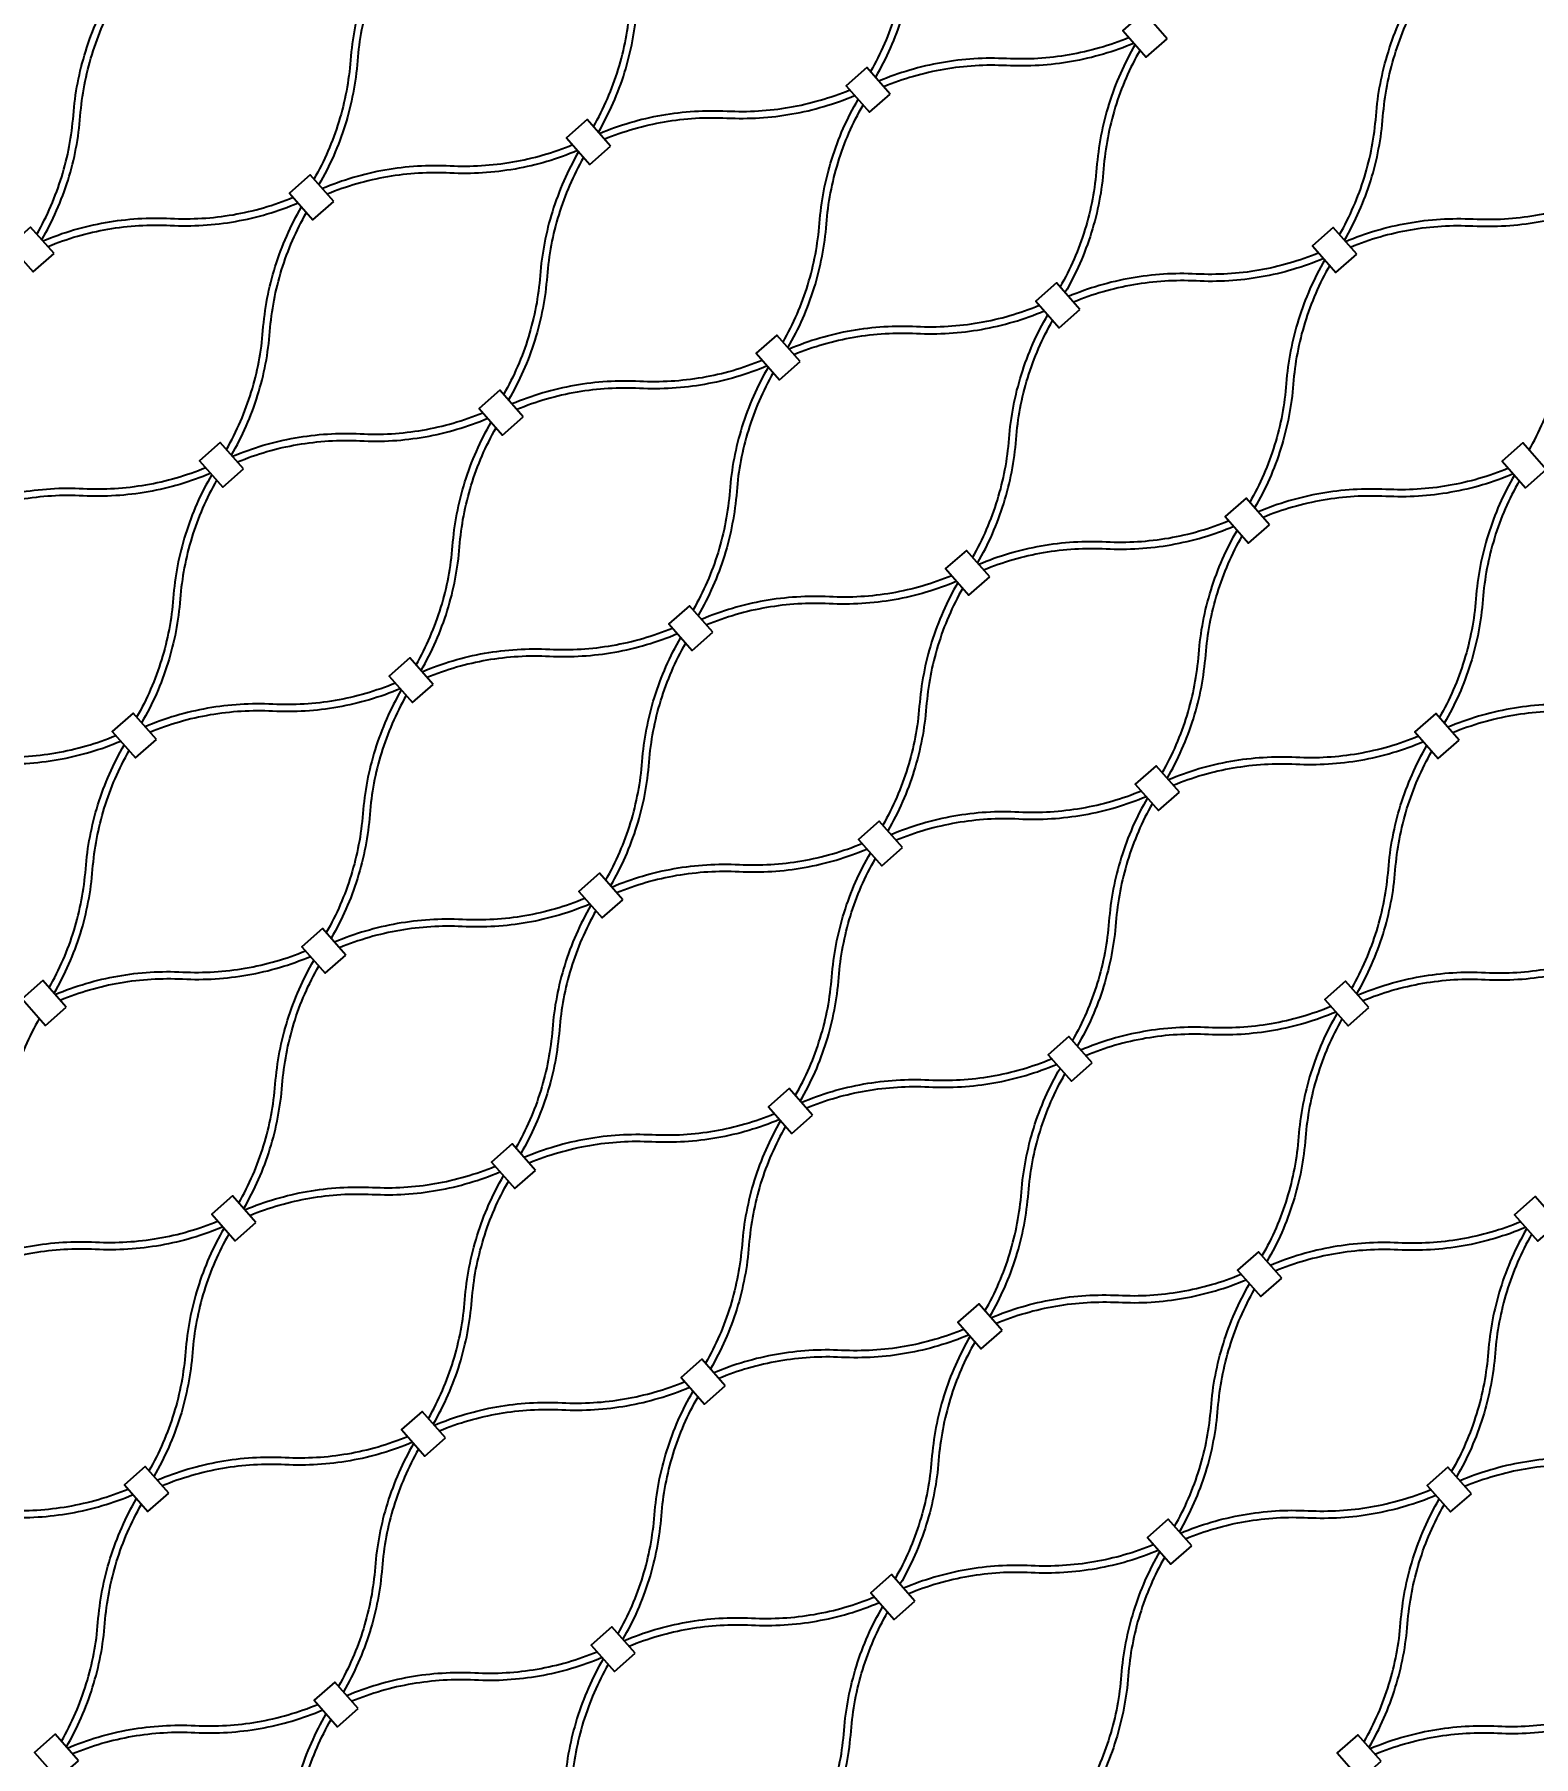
# Model space of a CAD drawing. Header units: millimetres. Extents: x 832728086 to 834530684, y 817551485 to 818349469.
# Drawn here: x 834421881.1 to 834422206.2, y 817820234.3 to 817820607.9 of the extents above; entities that cross this region are included whole.
import ezdxf

# ---------------------------------------------------------------- set-up
doc = ezdxf.new("R2010")
doc.units = ezdxf.units.MM
doc.header["$LTSCALE"] = 100
doc.layers.add('DLN0401_', color=7, linetype='Continuous')
doc.layers.add('mesh- l', color=8, linetype='Continuous')
doc.styles.get("Standard").update_dxf_attribs({"font": 'swiss.ttf'})

msp = doc.modelspace()

# ---------------------------------------------------------------- linework, layer by layer
at = {"layer": 'mesh- l'}
for points in [[(834422078.6922, 817820652.4665, 0.05643381), (834422073.0006, 817820639.5204, 0.05608633), (834422070.3379, 817820625.6303, -0.05520174), (834422067.8048, 817820612.2892, -0.05548959), (834422062.4072, 817820599.8295)], [(834422079.759, 817820651.2542, 0.05541212), (834422074.3751, 817820638.8061, 0.05509445), (834422071.8478, 817820625.4801, -0.0561917), (834422069.1792, 817820611.575, -0.05650781), (834422063.4738, 817820598.6176)], [(834422002.326, 817820587.8749, 0.05541212), (834422007.7099, 817820600.3231, 0.05509445), (834422010.2372, 817820613.649, -0.0561917), (834422012.9059, 817820627.5542, -0.05650781), (834422018.6112, 817820640.5116)], [(834422003.3929, 817820586.6627, 0.05643381), (834422009.0845, 817820599.6088, 0.05608633), (834422011.7472, 817820613.4989, -0.05520174), (834422014.2803, 817820626.84, -0.05548959), (834422019.6778, 817820639.2997)], [(834421957.999, 817820629.1604, 0.05643381), (834421952.3074, 817820616.2144, 0.05608633), (834421949.6447, 817820602.3243, -0.05520174), (834421947.1116, 817820588.9832, -0.05548959), (834421941.714, 817820576.5235)], [(834421959.0659, 817820627.9482, 0.05541212), (834421953.6819, 817820615.5001, 0.05509445), (834421951.1546, 817820602.1741, -0.0561917), (834421948.486, 817820588.269, -0.05650781), (834421942.7806, 817820575.3115)], [(834421881.6328, 817820564.5689, 0.05541212), (834421887.0167, 817820577.017, 0.05509445), (834421889.544, 817820590.343, -0.0561917), (834421892.2127, 817820604.2482, -0.05650781), (834421897.918, 817820617.2056)], [(834422164.1397, 817820564.4571, 0.05541212), (834422169.5237, 817820576.9052, 0.05509445), (834422172.0509, 817820590.2312, -0.0561917), (834422174.7196, 817820604.1363, -0.05650781), (834422180.425, 817820617.0937)], [(834421882.6997, 817820563.3567, 0.05643381), (834421888.3913, 817820576.3027, 0.05608633), (834421891.054, 817820590.1929, -0.05520174), (834421893.5871, 817820603.5339, -0.05548959), (834421898.9846, 817820615.9936)], [(834422165.2066, 817820563.2449, 0.05643381), (834422170.8982, 817820576.1909, 0.05608633), (834422173.5609, 817820590.081, -0.05520174), (834422176.094, 817820603.4221, -0.05548959), (834422181.4916, 817820615.8818)], [(834422118.5151, 817820607.217, -0.05541212), (834422105.4838, 817820603.4584, -0.05509445), (834422091.9447, 817820602.6447, 0.0561917), (834422077.8132, 817820601.7645, 0.05650781), (834422064.2359, 817820597.7517)], [(834422119.5819, 817820606.0048, -0.05643381), (834422106.0177, 817820602.0042, -0.05608633), (834422091.9018, 817820601.1279, 0.05520174), (834422078.347, 817820600.3104, 0.05548959), (834422065.3025, 817820596.5397)], [(834422119.8127, 817820605.7426, 0.05643381), (834422114.1211, 817820592.7965, 0.05608633), (834422111.4584, 817820578.9064, -0.05520174), (834422108.9253, 817820565.5653, -0.05548959), (834422103.5277, 817820553.1056)], [(834422120.8796, 817820604.5303, 0.05541212), (834422115.4956, 817820592.0822, 0.05509445), (834422112.9684, 817820578.7562, -0.0561917), (834422110.2997, 817820564.8511, -0.05650781), (834422104.5943, 817820551.8937)], [(834422003.6236, 817820586.4005, -0.05643381), (834422017.1879, 817820590.4011, -0.05608633), (834422031.3038, 817820591.2774, 0.05520174), (834422044.8586, 817820592.0949, 0.05548959), (834422057.9031, 817820595.8655)], [(834422004.6905, 817820585.1883, -0.05541212), (834422017.7218, 817820588.9469, -0.05509445), (834422031.2609, 817820589.7606, 0.0561917), (834422045.3924, 817820590.6408, 0.05650781), (834422058.9697, 817820594.6536)], [(834422043.4465, 817820541.1511, 0.05541212), (834422048.8305, 817820553.5992, 0.05509445), (834422051.3577, 817820566.9252, -0.0561917), (834422054.0264, 817820580.8303, -0.05650781), (834422059.7318, 817820593.7877)], [(834422044.5134, 817820539.9388, 0.05643381), (834422050.205, 817820552.8849, 0.05608633), (834422052.8677, 817820566.775, -0.05520174), (834422055.4008, 817820580.1161, -0.05548959), (834422060.7984, 817820592.5758)], [(834421997.8219, 817820583.911, -0.05541212), (834421984.7906, 817820580.1523, -0.05509445), (834421971.2515, 817820579.3387, 0.0561917), (834421957.12, 817820578.4584, 0.05650781), (834421943.5427, 817820574.4456)], [(834421998.8888, 817820582.6988, -0.05643381), (834421985.3245, 817820578.6982, -0.05608633), (834421971.2086, 817820577.8219, 0.05520174), (834421957.6538, 817820577.0044, 0.05548959), (834421944.6093, 817820573.2337)], [(834421999.1195, 817820582.4365, 0.05643381), (834421993.4279, 817820569.4905, 0.05608633), (834421990.7652, 817820555.6004, -0.05520174), (834421988.2321, 817820542.2593, -0.05548959), (834421982.8345, 817820529.7996)], [(834422000.1864, 817820581.2243, 0.05541212), (834421994.8024, 817820568.7762, 0.05509445), (834421992.2752, 817820555.4502, -0.0561917), (834421989.6065, 817820541.5451, -0.05650781), (834421983.9011, 817820528.5877)], [(834421882.9304, 817820563.0945, -0.05643381), (834421896.4947, 817820567.095, -0.05608633), (834421910.6106, 817820567.9713, 0.05520174), (834421924.1654, 817820568.7888, 0.05548959), (834421937.2099, 817820572.5595)], [(834422165.4374, 817820562.9826, -0.05643381), (834422179.0016, 817820566.9832, -0.05608633), (834422193.1175, 817820567.8595, 0.05520174), (834422206.6723, 817820568.677, 0.05548959), (834422219.7168, 817820572.4477)], [(834421883.9973, 817820561.8822, -0.05541212), (834421897.0286, 817820565.6409, -0.05509445), (834421910.5677, 817820566.4545, 0.0561917), (834421924.6992, 817820567.3348, 0.05650781), (834421938.2765, 817820571.3476)], [(834421922.7533, 817820517.845, 0.05541212), (834421928.1373, 817820530.2932, 0.05509445), (834421930.6645, 817820543.6191, -0.0561917), (834421933.3332, 817820557.5243, -0.05650781), (834421939.0386, 817820570.4817)], [(834421923.8202, 817820516.6328, 0.05643381), (834421929.5118, 817820529.5788, 0.05608633), (834421932.1745, 817820543.469, -0.05520174), (834421934.7076, 817820556.81, -0.05548959), (834421940.1052, 817820569.2697)], [(834422166.5042, 817820561.7704, -0.05541212), (834422179.5355, 817820565.5291, -0.05509445), (834422193.0746, 817820566.3427, 0.0561917), (834422207.2061, 817820567.223, 0.05650781), (834422220.7834, 817820571.2358)], [(834422205.2603, 817820517.7332, 0.05541212), (834422210.6442, 817820530.1813, 0.05509445), (834422213.1715, 817820543.5073, -0.0561917), (834422215.8401, 817820557.4124, -0.05650781), (834422221.5455, 817820570.3699)], [(834422159.6356, 817820560.4931, -0.05541212), (834422146.6043, 817820556.7345, -0.05509445), (834422133.0652, 817820555.9208, 0.0561917), (834422118.9337, 817820555.0406, 0.05650781), (834422105.3564, 817820551.0278)], [(834422160.7025, 817820559.2809, -0.05643381), (834422147.1382, 817820555.2803, -0.05608633), (834422133.0223, 817820554.404, 0.05520174), (834422119.4675, 817820553.5865, 0.05548959), (834422106.423, 817820549.8158)], [(834422160.9332, 817820559.0187, 0.05643381), (834422155.2416, 817820546.0726, 0.05608633), (834422152.5789, 817820532.1825, -0.05520174), (834422150.0458, 817820518.8414, -0.05548959), (834422144.6483, 817820506.3817)], [(834422162.0001, 817820557.8065, 0.05541212), (834422156.6162, 817820545.3583, 0.05509445), (834422154.0889, 817820532.0323, -0.0561917), (834422151.4202, 817820518.1272, -0.05650781), (834422145.7149, 817820505.1698)], [(834422044.7442, 817820539.6766, -0.05643381), (834422058.3084, 817820543.6772, -0.05608633), (834422072.4243, 817820544.5535, 0.05520174), (834422085.9791, 817820545.371, 0.05548959), (834422099.0236, 817820549.1417)], [(834422045.811, 817820538.4644, -0.05541212), (834422058.8423, 817820542.223, -0.05509445), (834422072.3814, 817820543.0367, 0.0561917), (834422086.5129, 817820543.9169, 0.05650781), (834422100.0902, 817820547.9297)], [(834422084.5671, 817820494.4272, 0.05541212), (834422089.951, 817820506.8753, 0.05509445), (834422092.4783, 817820520.2013, -0.0561917), (834422095.1469, 817820534.1064, -0.05650781), (834422100.8523, 817820547.0638)], [(834422085.6339, 817820493.2149, 0.05643381), (834422091.3255, 817820506.161, 0.05608633), (834422093.9882, 817820520.0511, -0.05520174), (834422096.5213, 817820533.3922, -0.05548959), (834422101.9189, 817820545.8519)], [(834422038.9424, 817820537.1871, -0.05541212), (834422025.9111, 817820533.4284, -0.05509445), (834422012.372, 817820532.6148, 0.0561917), (834421998.2405, 817820531.7346, 0.05650781), (834421984.6632, 817820527.7218)], [(834422040.0093, 817820535.9749, -0.05643381), (834422026.445, 817820531.9743, -0.05608633), (834422012.3291, 817820531.098, 0.05520174), (834421998.7743, 817820530.2805, 0.05548959), (834421985.7298, 817820526.5098)], [(834422040.24, 817820535.7127, 0.05643381), (834422034.5484, 817820522.7666, 0.05608633), (834422031.8857, 817820508.8765, -0.05520174), (834422029.3526, 817820495.5354, -0.05548959), (834422023.9551, 817820483.0757)], [(834422041.3069, 817820534.5004, 0.05541212), (834422035.923, 817820522.0523, 0.05509445), (834422033.3957, 817820508.7263, -0.0561917), (834422030.727, 817820494.8212, -0.05650781), (834422025.0217, 817820481.8638)], [(834421924.051, 817820516.3706, -0.05643381), (834421937.6152, 817820520.3712, -0.05608633), (834421951.7311, 817820521.2475, 0.05520174), (834421965.2859, 817820522.0649, 0.05548959), (834421978.3304, 817820525.8356)], [(834421925.1178, 817820515.1584, -0.05541212), (834421938.1491, 817820518.917, -0.05509445), (834421951.6882, 817820519.7306, 0.0561917), (834421965.8197, 817820520.6109, 0.05650781), (834421979.397, 817820524.6237)], [(834421963.8739, 817820471.1211, 0.05541212), (834421969.2578, 817820483.5693, 0.05509445), (834421971.7851, 817820496.8952, -0.0561917), (834421974.4537, 817820510.8004, -0.05650781), (834421980.1591, 817820523.7578)], [(834421964.9407, 817820469.9089, 0.05643381), (834421970.6323, 817820482.855, 0.05608633), (834421973.295, 817820496.7451, -0.05520174), (834421975.8281, 817820510.0862, -0.05548959), (834421981.2257, 817820522.5459)], [(834421918.2492, 817820513.8811, -0.05541212), (834421905.2179, 817820510.1224, -0.05509445), (834421891.6788, 817820509.3088, 0.0561917), (834421877.5473, 817820508.4285, 0.05650781), (834421863.97, 817820504.4157)], [(834421919.3161, 817820512.6688, -0.05643381), (834421905.7518, 817820508.6683, -0.05608633), (834421891.6359, 817820507.792, 0.05520174), (834421878.0811, 817820506.9745, 0.05548959), (834421865.0366, 817820503.2038)], [(834421919.5468, 817820512.4066, 0.05643381), (834421913.8552, 817820499.4606, 0.05608633), (834421911.1925, 817820485.5705, -0.05520174), (834421908.6594, 817820472.2294, -0.05548959), (834421903.2619, 817820459.7697)], [(834422200.7561, 817820513.7692, -0.05541212), (834422187.7248, 817820510.0106, -0.05509445), (834422174.1857, 817820509.197, 0.0561917), (834422160.0542, 817820508.3167, 0.05650781), (834422146.4769, 817820504.3039)], [(834422201.823, 817820512.557, -0.05643381), (834422188.2587, 817820508.5564, -0.05608633), (834422174.1428, 817820507.6801, 0.05520174), (834422160.588, 817820506.8626, 0.05548959), (834422147.5435, 817820503.092)], [(834422202.0538, 817820512.2948, 0.05643381), (834422196.3622, 817820499.3487, 0.05608633), (834422193.6994, 817820485.4586, -0.05520174), (834422191.1663, 817820472.1175, -0.05548959), (834422185.7688, 817820459.6578)], [(834421920.6137, 817820511.1944, 0.05541212), (834421915.2298, 817820498.7463, 0.05509445), (834421912.7025, 817820485.4203, -0.0561917), (834421910.0338, 817820471.5152, -0.05650781), (834421904.3285, 817820458.5577)], [(834422203.1206, 817820511.0826, 0.05541212), (834422197.7367, 817820498.6344, 0.05509445), (834422195.2094, 817820485.3085, -0.0561917), (834422192.5408, 817820471.4033, -0.05650781), (834422186.8354, 817820458.4459)], [(834422085.8647, 817820492.9527, -0.05643381), (834422099.429, 817820496.9533, -0.05608633), (834422113.5448, 817820497.8296, 0.05520174), (834422127.0996, 817820498.6471, 0.05548959), (834422140.1442, 817820502.4178)], [(834422086.9315, 817820491.7405, -0.05541212), (834422099.9628, 817820495.4992, -0.05509445), (834422113.5019, 817820496.3128, 0.0561917), (834422127.6334, 817820497.193, 0.05650781), (834422141.2108, 817820501.2058)], [(834422125.6876, 817820447.7033, 0.05541212), (834422131.0715, 817820460.1514, 0.05509445), (834422133.5988, 817820473.4774, -0.0561917), (834422136.2674, 817820487.3825, -0.05650781), (834422141.9728, 817820500.3399)], [(834422126.7544, 817820446.4911, 0.05643381), (834422132.446, 817820459.4371, 0.05608633), (834422135.1088, 817820473.3272, -0.05520174), (834422137.6419, 817820486.6683, -0.05548959), (834422143.0394, 817820499.128)], [(834422080.0629, 817820490.4632, -0.05541212), (834422067.0316, 817820486.7045, -0.05509445), (834422053.4925, 817820485.8909, 0.0561917), (834422039.361, 817820485.0107, 0.05650781), (834422025.7837, 817820480.9979)], [(834422081.1298, 817820489.251, -0.05643381), (834422067.5655, 817820485.2504, -0.05608633), (834422053.4496, 817820484.3741, 0.05520174), (834422039.8948, 817820483.5566, 0.05548959), (834422026.8503, 817820479.7859)], [(834422081.3606, 817820488.9888, 0.05643381), (834422075.669, 817820476.0427, 0.05608633), (834422073.0062, 817820462.1526, -0.05520174), (834422070.4731, 817820448.8115, -0.05548959), (834422065.0756, 817820436.3518)], [(834422082.4274, 817820487.7765, 0.05541212), (834422077.0435, 817820475.3284, 0.05509445), (834422074.5162, 817820462.0024, -0.0561917), (834422071.8476, 817820448.0973, -0.05650781), (834422066.1422, 817820435.1399)], [(834421965.1715, 817820469.6467, -0.05643381), (834421978.7358, 817820473.6473, -0.05608633), (834421992.8516, 817820474.5236, 0.05520174), (834422006.4064, 817820475.3411, 0.05548959), (834422019.451, 817820479.1117)], [(834421966.2383, 817820468.4345, -0.05541212), (834421979.2696, 817820472.1931, -0.05509445), (834421992.8087, 817820473.0068, 0.0561917), (834422006.9402, 817820473.887, 0.05650781), (834422020.5176, 817820477.8998)], [(834422004.9944, 817820424.3972, 0.05541212), (834422010.3783, 817820436.8454, 0.05509445), (834422012.9056, 817820450.1714, -0.0561917), (834422015.5742, 817820464.0765, -0.05650781), (834422021.2796, 817820477.0339)], [(834422006.0612, 817820423.185, 0.05643381), (834422011.7528, 817820436.1311, 0.05608633), (834422014.4156, 817820450.0212, -0.05520174), (834422016.9487, 817820463.3623, -0.05548959), (834422022.3462, 817820475.822)], [(834421959.3697, 817820467.1572, -0.05541212), (834421946.3384, 817820463.3985, -0.05509445), (834421932.7994, 817820462.5849, 0.0561917), (834421918.6678, 817820461.7046, 0.05650781), (834421905.0905, 817820457.6918)], [(834421960.4366, 817820465.945, -0.05643381), (834421946.8723, 817820461.9444, -0.05608633), (834421932.7564, 817820461.0681, 0.05520174), (834421919.2016, 817820460.2506, 0.05548959), (834421906.1571, 817820456.4799)], [(834421960.6674, 817820465.6827, 0.05643381), (834421954.9758, 817820452.7367, 0.05608633), (834421952.313, 817820438.8466, -0.05520174), (834421949.7799, 817820425.5055, -0.05548959), (834421944.3824, 817820413.0458)], [(834421961.7342, 817820464.4705, 0.05541212), (834421956.3503, 817820452.0224, 0.05509445), (834421953.823, 817820438.6964, -0.0561917), (834421951.1544, 817820424.7913, -0.05650781), (834421945.449, 817820411.8338)], [(834422241.8767, 817820467.0453, -0.05541212), (834422228.8453, 817820463.2867, -0.05509445), (834422215.3063, 817820462.4731, 0.0561917), (834422201.1748, 817820461.5928, 0.05650781), (834422187.5974, 817820457.58)], [(834422242.9435, 817820465.8331, -0.05643381), (834422229.3792, 817820461.8325, -0.05608633), (834422215.2634, 817820460.9562, 0.05520174), (834422201.7086, 817820460.1388, 0.05548959), (834422188.664, 817820456.3681)], [(834421844.4783, 817820446.3407, -0.05643381), (834421858.0426, 817820450.3412, -0.05608633), (834421872.1584, 817820451.2175, 0.05520174), (834421885.7132, 817820452.035, 0.05548959), (834421898.7578, 817820455.8057)], [(834421845.5451, 817820445.1284, -0.05541212), (834421858.5765, 817820448.8871, -0.05509445), (834421872.1155, 817820449.7007, 0.0561917), (834421886.247, 817820450.581, 0.05650781), (834421899.8244, 817820454.5938)], [(834421884.3012, 817820401.0912, 0.05541212), (834421889.6851, 817820413.5394, 0.05509445), (834421892.2124, 817820426.8653, -0.0561917), (834421894.881, 817820440.7705, -0.05650781), (834421900.5864, 817820453.7279)], [(834421885.368, 817820399.879, 0.05643381), (834421891.0596, 817820412.825, 0.05608633), (834421893.7224, 817820426.7152, -0.05520174), (834421896.2555, 817820440.0562, -0.05548959), (834421901.653, 817820452.5159)], [(834422126.9852, 817820446.2288, -0.05643381), (834422140.5495, 817820450.2294, -0.05608633), (834422154.6654, 817820451.1057, 0.05520174), (834422168.2202, 817820451.9232, 0.05548959), (834422181.2647, 817820455.6939)], [(834422128.052, 817820445.0166, -0.05541212), (834422141.0834, 817820448.7753, -0.05509445), (834422154.6224, 817820449.5889, 0.0561917), (834422168.754, 817820450.4691, 0.05650781), (834422182.3313, 817820454.4819)], [(834422166.8081, 817820400.9794, 0.05541212), (834422172.192, 817820413.4275, 0.05509445), (834422174.7193, 817820426.7535, -0.0561917), (834422177.3879, 817820440.6586, -0.05650781), (834422183.0933, 817820453.616)], [(834422167.8749, 817820399.7672, 0.05643381), (834422173.5666, 817820412.7132, 0.05608633), (834422176.2293, 817820426.6033, -0.05520174), (834422178.7624, 817820439.9444, -0.05548959), (834422184.1599, 817820452.4041)], [(834422121.1835, 817820443.7393, -0.05541212), (834422108.1521, 817820439.9807, -0.05509445), (834422094.6131, 817820439.167, 0.0561917), (834422080.4816, 817820438.2868, 0.05650781), (834422066.9042, 817820434.274)], [(834422122.2503, 817820442.5271, -0.05643381), (834422108.686, 817820438.5265, -0.05608633), (834422094.5702, 817820437.6502, 0.05520174), (834422081.0154, 817820436.8327, 0.05548959), (834422067.9708, 817820433.062)], [(834422122.4811, 817820442.2649, 0.05643381), (834422116.7895, 817820429.3188, 0.05608633), (834422114.1267, 817820415.4287, -0.05520174), (834422111.5937, 817820402.0876, -0.05548959), (834422106.1961, 817820389.6279)], [(834422123.5479, 817820441.0527, 0.05541212), (834422118.164, 817820428.6045, 0.05509445), (834422115.6367, 817820415.2785, -0.0561917), (834422112.9681, 817820401.3734, -0.05650781), (834422107.2627, 817820388.416)], [(834422006.292, 817820422.9228, -0.05643381), (834422019.8563, 817820426.9234, -0.05608633), (834422033.9722, 817820427.7997, 0.05520174), (834422047.527, 817820428.6172, 0.05548959), (834422060.5715, 817820432.3879)], [(834422007.3589, 817820421.7106, -0.05541212), (834422020.3902, 817820425.4692, -0.05509445), (834422033.9292, 817820426.2829, 0.0561917), (834422048.0608, 817820427.1631, 0.05650781), (834422061.6381, 817820431.1759)], [(834422046.1149, 817820377.6734, 0.05541212), (834422051.4988, 817820390.1215, 0.05509445), (834422054.0261, 817820403.4475, -0.0561917), (834422056.6947, 817820417.3526, -0.05650781), (834422062.4001, 817820430.31)], [(834422047.1818, 817820376.4611, 0.05643381), (834422052.8734, 817820389.4072, 0.05608633), (834422055.5361, 817820403.2973, -0.05520174), (834422058.0692, 817820416.6384, -0.05548959), (834422063.4667, 817820429.0981)], [(834422000.4903, 817820420.4333, -0.05541212), (834421987.4589, 817820416.6746, -0.05509445), (834421973.9199, 817820415.861, 0.0561917), (834421959.7884, 817820414.9807, 0.05650781), (834421946.211, 817820410.968)], [(834422001.5571, 817820419.2211, -0.05643381), (834421987.9928, 817820415.2205, -0.05608633), (834421973.877, 817820414.3442, 0.05520174), (834421960.3222, 817820413.5267, 0.05548959), (834421947.2776, 817820409.756)], [(834422001.7879, 817820418.9588, 0.05643381), (834421996.0963, 817820406.0128, 0.05608633), (834421993.4336, 817820392.1227, -0.05520174), (834421990.9005, 817820378.7816, -0.05548959), (834421985.5029, 817820366.3219)], [(834422002.8547, 817820417.7466, 0.05541212), (834421997.4708, 817820405.2985, 0.05509445), (834421994.9435, 817820391.9725, -0.0561917), (834421992.2749, 817820378.0674, -0.05650781), (834421986.5695, 817820365.11)], [(834421885.5988, 817820399.6168, -0.05643381), (834421899.1631, 817820403.6174, -0.05608633), (834421913.279, 817820404.4937, 0.05520174), (834421926.8338, 817820405.3111, 0.05548959), (834421939.8783, 817820409.0818)], [(834421886.6657, 817820398.4046, -0.05541212), (834421899.697, 817820402.1632, -0.05509445), (834421913.236, 817820402.9768, 0.0561917), (834421927.3676, 817820403.8571, 0.05650781), (834421940.9449, 817820407.8699)], [(834422168.1057, 817820399.5049, -0.05643381), (834422181.67, 817820403.5055, -0.05608633), (834422195.7859, 817820404.3818, 0.05520174), (834422209.3407, 817820405.1993, 0.05548959), (834422222.3852, 817820408.97)], [(834422169.1726, 817820398.2927, -0.05541212), (834422182.2039, 817820402.0514, -0.05509445), (834422195.743, 817820402.865, 0.0561917), (834422209.8745, 817820403.7453, 0.05650781), (834422223.4518, 817820407.7581)], [(834421925.4217, 817820354.3673, 0.05541212), (834421930.8056, 817820366.8155, 0.05509445), (834421933.3329, 817820380.1414, -0.0561917), (834421936.0016, 817820394.0466, -0.05650781), (834421941.7069, 817820407.004)], [(834421926.4886, 817820353.1551, 0.05643381), (834421932.1802, 817820366.1012, 0.05608633), (834421934.8429, 817820379.9913, -0.05520174), (834421937.376, 817820393.3324, -0.05548959), (834421942.7735, 817820405.7921)], [(834422162.304, 817820397.0154, -0.05541212), (834422149.2727, 817820393.2568, -0.05509445), (834422135.7336, 817820392.4431, 0.0561917), (834422121.6021, 817820391.5629, 0.05650781), (834422108.0248, 817820387.5501)], [(834421882.1615, 817820394.4406, 0.05541212), (834421876.7776, 817820381.9925, 0.05509445), (834421874.2503, 817820368.6665, -0.0561917), (834421871.5817, 817820354.7613, -0.05650781), (834421865.8763, 817820341.8039)], [(834422163.3708, 817820395.8032, -0.05643381), (834422149.8066, 817820391.8026, -0.05608633), (834422135.6907, 817820390.9263, 0.05520174), (834422122.1359, 817820390.1088, 0.05548959), (834422109.0914, 817820386.3382)], [(834422163.6016, 817820395.541, 0.05643381), (834422157.91, 817820382.5949, 0.05608633), (834422155.2473, 817820368.7048, -0.05520174), (834422152.7142, 817820355.3637, -0.05548959), (834422147.3166, 817820342.904)], [(834422164.6685, 817820394.3288, 0.05541212), (834422159.2845, 817820381.8806, 0.05509445), (834422156.7573, 817820368.5547, -0.0561917), (834422154.0886, 817820354.6495, -0.05650781), (834422148.3832, 817820341.6921)], [(834422047.4125, 817820376.1989, -0.05643381), (834422060.9768, 817820380.1995, -0.05608633), (834422075.0927, 817820381.0758, 0.05520174), (834422088.6475, 817820381.8933, 0.05548959), (834422101.692, 817820385.664)], [(834422048.4794, 817820374.9867, -0.05541212), (834422061.5107, 817820378.7454, -0.05509445), (834422075.0498, 817820379.559, 0.0561917), (834422089.1813, 817820380.4392, 0.05650781), (834422102.7586, 817820384.452)], [(834422087.2354, 817820330.9495, 0.05541212), (834422092.6193, 817820343.3976, 0.05509445), (834422095.1466, 817820356.7236, -0.0561917), (834422097.8153, 817820370.6287, -0.05650781), (834422103.5206, 817820383.5861)], [(834422088.3023, 817820329.7372, 0.05643381), (834422093.9939, 817820342.6833, 0.05608633), (834422096.6566, 817820356.5734, -0.05520174), (834422099.1897, 817820369.9145, -0.05548959), (834422104.5872, 817820382.3742)], [(834422041.6108, 817820373.7094, -0.05541212), (834422028.5795, 817820369.9507, -0.05509445), (834422015.0404, 817820369.1371, 0.0561917), (834422000.9089, 817820368.2569, 0.05650781), (834421987.3316, 817820364.2441)], [(834422042.6776, 817820372.4972, -0.05643381), (834422029.1134, 817820368.4966, -0.05608633), (834422014.9975, 817820367.6203, 0.05520174), (834422001.4427, 817820366.8028, 0.05548959), (834421988.3982, 817820363.0321)], [(834422042.9084, 817820372.235, 0.05643381), (834422037.2168, 817820359.2889, 0.05608633), (834422034.5541, 817820345.3988, -0.05520174), (834422032.021, 817820332.0577, -0.05548959), (834422026.6234, 817820319.598)], [(834422043.9753, 817820371.0227, 0.05541212), (834422038.5913, 817820358.5746, 0.05509445), (834422036.0641, 817820345.2486, -0.0561917), (834422033.3954, 817820331.3435, -0.05650781), (834422027.69, 817820318.3861)], [(834421926.7193, 817820352.8929, -0.05643381), (834421940.2836, 817820356.8935, -0.05608633), (834421954.3995, 817820357.7698, 0.05520174), (834421967.9543, 817820358.5873, 0.05548959), (834421980.9988, 817820362.3579)], [(834421927.7862, 817820351.6807, -0.05541212), (834421940.8175, 817820355.4393, -0.05509445), (834421954.3566, 817820356.2529, 0.0561917), (834421968.4881, 817820357.1332, 0.05650781), (834421982.0654, 817820361.146)], [(834421966.5422, 817820307.6434, 0.05541212), (834421971.9262, 817820320.0916, 0.05509445), (834421974.4534, 817820333.4176, -0.0561917), (834421977.1221, 817820347.3227, -0.05650781), (834421982.8275, 817820360.2801)], [(834421967.6091, 817820306.4312, 0.05643381), (834421973.3007, 817820319.3773, 0.05608633), (834421975.9634, 817820333.2674, -0.05520174), (834421978.4965, 817820346.6085, -0.05548959), (834421983.894, 817820359.0682)], [(834421920.9176, 817820350.4034, -0.05541212), (834421907.8863, 817820346.6447, -0.05509445), (834421894.3472, 817820345.8311, 0.0561917), (834421880.2157, 817820344.9508, 0.05650781), (834421866.6384, 817820340.938)], [(834421921.9844, 817820349.1911, -0.05643381), (834421908.4202, 817820345.1906, -0.05608633), (834421894.3043, 817820344.3143, 0.05520174), (834421880.7495, 817820343.4968, 0.05548959), (834421867.705, 817820339.7261)], [(834421922.2152, 817820348.9289, 0.05643381), (834421916.5236, 817820335.9829, 0.05608633), (834421913.8609, 817820322.0928, -0.05520174), (834421911.3278, 817820308.7517, -0.05548959), (834421905.9302, 817820296.292)], [(834422203.4245, 817820350.2915, -0.05541212), (834422190.3932, 817820346.5329, -0.05509445), (834422176.8541, 817820345.7193, 0.0561917), (834422162.7226, 817820344.839, 0.05650781), (834422149.1453, 817820340.8262)], [(834422204.4914, 817820349.0793, -0.05643381), (834422190.9271, 817820345.0787, -0.05608633), (834422176.8112, 817820344.2024, 0.05520174), (834422163.2564, 817820343.385, 0.05548959), (834422150.2119, 817820339.6143)], [(834422204.7221, 817820348.8171, 0.05643381), (834422199.0305, 817820335.8711, 0.05608633), (834422196.3678, 817820321.9809, -0.05520174), (834422193.8347, 817820308.6399, -0.05548959), (834422188.4372, 817820296.1802)], [(834421923.2821, 817820347.7167, 0.05541212), (834421917.8981, 817820335.2686, 0.05509445), (834421915.3709, 817820321.9426, -0.0561917), (834421912.7022, 817820308.0375, -0.05650781), (834421906.9968, 817820295.08)], [(834422205.789, 817820347.6049, 0.05541212), (834422200.405, 817820335.1567, 0.05509445), (834422197.8778, 817820321.8308, -0.0561917), (834422195.2091, 817820307.9256, -0.05650781), (834422189.5037, 817820294.9682)], [(834422088.533, 817820329.475, -0.05643381), (834422102.0973, 817820333.4756, -0.05608633), (834422116.2132, 817820334.3519, 0.05520174), (834422129.768, 817820335.1694, 0.05548959), (834422142.8125, 817820338.9401)], [(834422089.5999, 817820328.2628, -0.05541212), (834422102.6312, 817820332.0215, -0.05509445), (834422116.1703, 817820332.8351, 0.0561917), (834422130.3018, 817820333.7153, 0.05650781), (834422143.8791, 817820337.7281)], [(834422128.3559, 817820284.2256, 0.05541212), (834422133.7399, 817820296.6737, 0.05509445), (834422136.2671, 817820309.9997, -0.0561917), (834422138.9358, 817820323.9048, -0.05650781), (834422144.6412, 817820336.8622)], [(834422129.4228, 817820283.0134, 0.05643381), (834422135.1144, 817820295.9594, 0.05608633), (834422137.7771, 817820309.8495, -0.05520174), (834422140.3102, 817820323.1906, -0.05548959), (834422145.7078, 817820335.6503)], [(834422082.7313, 817820326.9855, -0.05541212), (834422069.7, 817820323.2269, -0.05509445), (834422056.1609, 817820322.4132, 0.0561917), (834422042.0294, 817820321.533, 0.05650781), (834422028.4521, 817820317.5202)], [(834422083.7982, 817820325.7733, -0.05643381), (834422070.2339, 817820321.7727, -0.05608633), (834422056.118, 817820320.8964, 0.05520174), (834422042.5632, 817820320.0789, 0.05548959), (834422029.5187, 817820316.3082)], [(834422084.0289, 817820325.5111, 0.05643381), (834422078.3373, 817820312.565, 0.05608633), (834422075.6746, 817820298.6749, -0.05520174), (834422073.1415, 817820285.3338, -0.05548959), (834422067.744, 817820272.8741)], [(834422085.0958, 817820324.2988, 0.05541212), (834422079.7119, 817820311.8507, 0.05509445), (834422077.1846, 817820298.5247, -0.0561917), (834422074.5159, 817820284.6196, -0.05650781), (834422068.8106, 817820271.6622)], [(834421967.8398, 817820306.169, -0.05643381), (834421981.4041, 817820310.1696, -0.05608633), (834421995.52, 817820311.0459, 0.05520174), (834422009.0748, 817820311.8634, 0.05548959), (834422022.1193, 817820315.6341)], [(834421968.9067, 817820304.9568, -0.05541212), (834421981.938, 817820308.7154, -0.05509445), (834421995.4771, 817820309.5291, 0.0561917), (834422009.6086, 817820310.4093, 0.05650781), (834422023.1859, 817820314.4221)], [(834422007.6627, 817820260.9196, 0.05541212), (834422013.0467, 817820273.3677, 0.05509445), (834422015.5739, 817820286.6937, -0.0561917), (834422018.2426, 817820300.5988, -0.05650781), (834422023.948, 817820313.5562)], [(834422008.7296, 817820259.7073, 0.05643381), (834422014.4212, 817820272.6534, 0.05608633), (834422017.0839, 817820286.5435, -0.05520174), (834422019.617, 817820299.8846, -0.05548959), (834422025.0146, 817820312.3443)], [(834421962.0381, 817820303.6795, -0.05541212), (834421949.0068, 817820299.9208, -0.05509445), (834421935.4677, 817820299.1072, 0.0561917), (834421921.3362, 817820298.2269, 0.05650781), (834421907.7589, 817820294.2141)], [(834422244.545, 817820303.5677, -0.05541212), (834422231.5137, 817820299.809, -0.05509445), (834422217.9746, 817820298.9954, 0.0561917), (834422203.8431, 817820298.1151, 0.05650781), (834422190.2658, 817820294.1023)], [(834421963.105, 817820302.4673, -0.05643381), (834421949.5407, 817820298.4667, -0.05608633), (834421935.4248, 817820297.5904, 0.05520174), (834421921.87, 817820296.7729, 0.05548959), (834421908.8255, 817820293.0022)], [(834421963.3357, 817820302.205, 0.05643381), (834421957.6441, 817820289.259, 0.05608633), (834421954.9814, 817820275.3689, -0.05520174), (834421952.4483, 817820262.0278, -0.05548959), (834421947.0508, 817820249.5681)], [(834421964.4026, 817820300.9928, 0.05541212), (834421959.0187, 817820288.5447, 0.05509445), (834421956.4914, 817820275.2187, -0.0561917), (834421953.8227, 817820261.3136, -0.05650781), (834421948.1174, 817820248.3562)], [(834422245.6119, 817820302.3554, -0.05643381), (834422232.0476, 817820298.3549, -0.05608633), (834422217.9317, 817820297.4785, 0.05520174), (834422204.3769, 817820296.6611, 0.05548959), (834422191.3324, 817820292.8904)], [(834421847.1466, 817820282.863, -0.05643381), (834421860.7109, 817820286.8635, -0.05608633), (834421874.8268, 817820287.7399, 0.05520174), (834421888.3816, 817820288.5573, 0.05548959), (834421901.4261, 817820292.328)], [(834422129.6536, 817820282.7511, -0.05643381), (834422143.2178, 817820286.7517, -0.05608633), (834422157.3337, 817820287.628, 0.05520174), (834422170.8885, 817820288.4455, 0.05548959), (834422183.933, 817820292.2162)], [(834421848.2135, 817820281.6507, -0.05541212), (834421861.2448, 817820285.4094, -0.05509445), (834421874.7839, 817820286.223, 0.0561917), (834421888.9154, 817820287.1033, 0.05650781), (834421902.4927, 817820291.1161)], [(834421886.9695, 817820237.6135, 0.05541212), (834421892.3535, 817820250.0617, 0.05509445), (834421894.8808, 817820263.3876, -0.0561917), (834421897.5494, 817820277.2928, -0.05650781), (834421903.2548, 817820290.2502)], [(834421888.0364, 817820236.4013, 0.05643381), (834421893.728, 817820249.3473, 0.05608633), (834421896.3907, 817820263.2375, -0.05520174), (834421898.9238, 817820276.5786, -0.05548959), (834421904.3214, 817820289.0383)], [(834422130.7204, 817820281.5389, -0.05541212), (834422143.7517, 817820285.2976, -0.05509445), (834422157.2908, 817820286.1112, 0.0561917), (834422171.4223, 817820286.9915, 0.05650781), (834422184.9996, 817820291.0043)], [(834422169.4765, 817820237.5017, 0.05541212), (834422174.8604, 817820249.9498, 0.05509445), (834422177.3877, 817820263.2758, -0.0561917), (834422180.0563, 817820277.1809, -0.05650781), (834422185.7617, 817820290.1384)], [(834422170.5433, 817820236.2895, 0.05643381), (834422176.2349, 817820249.2355, 0.05608633), (834422178.8977, 817820263.1256, -0.05520174), (834422181.4307, 817820276.4667, -0.05548959), (834422186.8283, 817820288.9264)], [(834422123.8518, 817820280.2616, -0.05541212), (834422110.8205, 817820276.503, -0.05509445), (834422097.2814, 817820275.6893, 0.0561917), (834422083.1499, 817820274.8091, 0.05650781), (834422069.5726, 817820270.7963)], [(834422124.9187, 817820279.0494, -0.05643381), (834422111.3544, 817820275.0488, -0.05608633), (834422097.2385, 817820274.1725, 0.05520174), (834422083.6837, 817820273.355, 0.05548959), (834422070.6392, 817820269.5843)], [(834422125.1495, 817820278.7872, 0.05643381), (834422119.4578, 817820265.8411, 0.05608633), (834422116.7951, 817820251.951, -0.05520174), (834422114.262, 817820238.6099, -0.05548959), (834422108.8645, 817820226.1502)], [(834422126.2163, 817820277.575, 0.05541212), (834422120.8324, 817820265.1268, 0.05509445), (834422118.3051, 817820251.8009, -0.0561917), (834422115.6365, 817820237.8957, -0.05650781), (834422109.9311, 817820224.9383)], [(834422008.9604, 817820259.4451, -0.05643381), (834422022.5247, 817820263.4457, -0.05608633), (834422036.6405, 817820264.322, 0.05520174), (834422050.1953, 817820265.1395, 0.05548959), (834422063.2398, 817820268.9102)], [(834422010.0272, 817820258.2329, -0.05541212), (834422023.0585, 817820261.9915, -0.05509445), (834422036.5976, 817820262.8052, 0.0561917), (834422050.7291, 817820263.6854, 0.05650781), (834422064.3064, 817820267.6982)], [(834422048.7833, 817820214.1957, 0.05541212), (834422054.1672, 817820226.6438, 0.05509445), (834422056.6945, 817820239.9698, -0.0561917), (834422059.3631, 817820253.8749, -0.05650781), (834422065.0685, 817820266.8323)], [(834422049.8501, 817820212.9834, 0.05643381), (834422055.5417, 817820225.9295, 0.05608633), (834422058.2045, 817820239.8196, -0.05520174), (834422060.7376, 817820253.1607, -0.05548959), (834422066.1351, 817820265.6204)], [(834422003.1586, 817820256.9556, -0.05541212), (834421990.1273, 817820253.1969, -0.05509445), (834421976.5882, 817820252.3833, 0.0561917), (834421962.4567, 817820251.5031, 0.05650781), (834421948.8794, 817820247.4903)], [(834422004.2255, 817820255.7434, -0.05643381), (834421990.6612, 817820251.7428, -0.05608633), (834421976.5453, 817820250.8665, 0.05520174), (834421962.9905, 817820250.049, 0.05548959), (834421949.946, 817820246.2783)], [(834422004.4563, 817820255.4812, 0.05643381), (834421998.7647, 817820242.5351, 0.05608633), (834421996.1019, 817820228.645, -0.05520174), (834421993.5688, 817820215.3039, -0.05548959), (834421988.1713, 817820202.8442)], [(834422005.5231, 817820254.2689, 0.05541212), (834422000.1392, 817820241.8208, 0.05509445), (834421997.6119, 817820228.4948, -0.0561917), (834421994.9433, 817820214.5897, -0.05650781), (834421989.2379, 817820201.6323)], [(834421888.2672, 817820236.1391, -0.05643381), (834421901.8315, 817820240.1397, -0.05608633), (834421915.9473, 817820241.016, 0.05520174), (834421929.5021, 817820241.8334, 0.05548959), (834421942.5466, 817820245.6041)], [(834421889.334, 817820234.9269, -0.05541212), (834421902.3653, 817820238.6855, -0.05509445), (834421915.9044, 817820239.4991, 0.0561917), (834421930.0359, 817820240.3794, 0.05650781), (834421943.6132, 817820244.3922)], [(834421928.0901, 817820190.8896, 0.05541212), (834421933.474, 817820203.3378, 0.05509445), (834421936.0013, 817820216.6637, -0.0561917), (834421938.6699, 817820230.5689, -0.05650781), (834421944.3753, 817820243.5263)], [(834422170.7741, 817820236.0273, -0.05643381), (834422184.3384, 817820240.0278, -0.05608633), (834422198.4542, 817820240.9041, 0.05520174), (834422212.009, 817820241.7216, 0.05548959), (834422225.0536, 817820245.4923)], [(834422171.8409, 817820234.815, -0.05541212), (834422184.8723, 817820238.5737, -0.05509445), (834422198.4113, 817820239.3873, 0.0561917), (834422212.5428, 817820240.2676, 0.05650781), (834422226.1202, 817820244.2804)], [(834421929.1569, 817820189.6774, 0.05643381), (834421934.8485, 817820202.6235, 0.05608633), (834421937.5113, 817820216.5136, -0.05520174), (834421940.0444, 817820229.8547, -0.05548959), (834421945.4419, 817820242.3144)]]:
    msp.add_lwpolyline(points, format="xyb", dxfattribs=at)
for points in [[(834422126.7335, 817820606.9605), (834422121.6694, 817820612.7148), (834422117.1653, 817820608.7508), (834422122.2294, 817820602.9966)], [(834422066.6906, 817820594.9625), (834422061.6264, 817820600.7167), (834422057.1223, 817820596.7528), (834422062.1864, 817820590.9985)], [(834422006.0403, 817820583.6545), (834422000.9762, 817820589.4087), (834421996.4721, 817820585.4448), (834422001.5362, 817820579.6905)], [(834421945.9974, 817820571.6565), (834421940.9332, 817820577.4107), (834421936.4291, 817820573.4467), (834421941.4932, 817820567.6925)], [(834421945.9974, 817820571.6565), (834421940.9332, 817820577.4107), (834421936.4291, 817820573.4467), (834421941.4932, 817820567.6925)], [(834421885.3471, 817820560.3485), (834421880.283, 817820566.1027), (834421875.7789, 817820562.1387), (834421880.843, 817820556.3845)], [(834422167.854, 817820560.2366), (834422162.7899, 817820565.9909), (834422158.2858, 817820562.0269), (834422163.3499, 817820556.2727)], [(834422107.8111, 817820548.2386), (834422102.7469, 817820553.9928), (834422098.2428, 817820550.0289), (834422103.307, 817820544.2747)], [(834422047.1609, 817820536.9306), (834422042.0967, 817820542.6848), (834422037.5926, 817820538.7209), (834422042.6567, 817820532.9666)], [(834421987.1179, 817820524.9326), (834421982.0537, 817820530.6868), (834421977.5496, 817820526.7229), (834421982.6138, 817820520.9686)], [(834421926.4677, 817820513.6246), (834421921.4035, 817820519.3788), (834421916.8994, 817820515.4148), (834421921.9635, 817820509.6606)], [(834422208.9746, 817820513.5127), (834422203.9104, 817820519.267), (834422199.4063, 817820515.303), (834422204.4705, 817820509.5488)], [(834422148.9316, 817820501.5147), (834422143.8674, 817820507.269), (834422139.3633, 817820503.305), (834422144.4275, 817820497.5508)], [(834422088.2814, 817820490.2067), (834422083.2172, 817820495.9609), (834422078.7131, 817820491.997), (834422083.7773, 817820486.2428)], [(834422028.2384, 817820478.2087), (834422023.1742, 817820483.9629), (834422018.6701, 817820479.999), (834422023.7343, 817820474.2447)], [(834421967.5882, 817820466.9007), (834421962.524, 817820472.6549), (834421958.0199, 817820468.691), (834421963.0841, 817820462.9367)], [(834421907.5452, 817820454.9027), (834421902.481, 817820460.6569), (834421897.9769, 817820456.6929), (834421903.0411, 817820450.9387)], [(834422190.0521, 817820454.7908), (834422184.988, 817820460.5451), (834422180.4838, 817820456.5811), (834422185.548, 817820450.8269)], [(834422129.4019, 817820443.4828), (834422124.3377, 817820449.2371), (834422119.8336, 817820445.2731), (834422124.8978, 817820439.5189)], [(834422069.3589, 817820431.4848), (834422064.2948, 817820437.239), (834422059.7907, 817820433.2751), (834422064.8548, 817820427.5208)], [(834422008.7087, 817820420.1768), (834422003.6445, 817820425.931), (834421999.1404, 817820421.9671), (834422004.2046, 817820416.2128)], [(834421948.6657, 817820408.1788), (834421943.6016, 817820413.933), (834421939.0975, 817820409.9691), (834421944.1616, 817820404.2148)], [(834421888.0155, 817820396.8708), (834421882.9513, 817820402.625), (834421878.4472, 817820398.661), (834421883.5114, 817820392.9068)], [(834421888.0155, 817820396.8708), (834421882.9513, 817820402.625), (834421878.4472, 817820398.661), (834421883.5114, 817820392.9068)], [(834422170.5224, 817820396.7589), (834422165.4583, 817820402.5132), (834422160.9541, 817820398.5492), (834422166.0183, 817820392.795)], [(834422110.4794, 817820384.7609), (834422105.4153, 817820390.5152), (834422100.9112, 817820386.5512), (834422105.9753, 817820380.797)], [(834422049.8292, 817820373.4529), (834422044.7651, 817820379.2071), (834422040.2609, 817820375.2432), (834422045.3251, 817820369.489)], [(834421989.7862, 817820361.4549), (834421984.7221, 817820367.2091), (834421980.218, 817820363.2452), (834421985.2821, 817820357.4909)], [(834421929.136, 817820350.1469), (834421924.0719, 817820355.9011), (834421919.5677, 817820351.9372), (834421924.6319, 817820346.1829)], [(834421929.136, 817820350.1469), (834421924.0719, 817820355.9011), (834421919.5677, 817820351.9372), (834421924.6319, 817820346.1829)], [(834422211.6429, 817820350.035), (834422206.5788, 817820355.7893), (834422202.0747, 817820351.8253), (834422207.1388, 817820346.0711)], [(834422151.6, 817820338.037), (834422146.5358, 817820343.7913), (834422142.0317, 817820339.8273), (834422147.0959, 817820334.0731)], [(834422090.9497, 817820326.729), (834422085.8856, 817820332.4833), (834422081.3815, 817820328.5193), (834422086.4456, 817820322.7651)], [(834422030.9068, 817820314.731), (834422025.8426, 817820320.4852), (834422021.3385, 817820316.5213), (834422026.4027, 817820310.767)], [(834421970.2565, 817820303.423), (834421965.1924, 817820309.1772), (834421960.6883, 817820305.2133), (834421965.7524, 817820299.459)], [(834421970.2565, 817820303.423), (834421965.1924, 817820309.1772), (834421960.6883, 817820305.2133), (834421965.7524, 817820299.459)], [(834421910.2136, 817820291.425), (834421905.1494, 817820297.1792), (834421900.6453, 817820293.2153), (834421905.7095, 817820287.461)], [(834422192.7205, 817820291.3131), (834422187.6563, 817820297.0674), (834422183.1522, 817820293.1034), (834422188.2164, 817820287.3492)], [(834422132.0703, 817820280.0051), (834422127.0061, 817820285.7594), (834422122.502, 817820281.7954), (834422127.5661, 817820276.0412)], [(834422072.0273, 817820268.0071), (834422066.9631, 817820273.7614), (834422062.459, 817820269.7974), (834422067.5232, 817820264.0432)], [(834422011.3771, 817820256.6991), (834422006.3129, 817820262.4533), (834422001.8088, 817820258.4894), (834422006.8729, 817820252.7351)], [(834422011.3771, 817820256.6991), (834422006.3129, 817820262.4533), (834422001.8088, 817820258.4894), (834422006.8729, 817820252.7351)], [(834421951.3341, 817820244.7011), (834421946.2699, 817820250.4553), (834421941.7658, 817820246.4914), (834421946.83, 817820240.7371)], [(834421890.6839, 817820233.3931), (834421885.6197, 817820239.1473), (834421881.1156, 817820235.1834), (834421886.1797, 817820229.4291)], [(834422173.1908, 817820233.2812), (834422168.1266, 817820239.0355), (834422163.6225, 817820235.0715), (834422168.6867, 817820229.3173)]]:
    msp.add_lwpolyline(points, close=True, dxfattribs=at)
for points in [[(834422061.6264, 817820600.7167), (834422057.1223, 817820596.7528)], [(834422066.6906, 817820594.9625), (834422061.6264, 817820600.7167)], [(834422057.1223, 817820596.7528), (834422062.1864, 817820590.9985)], [(834422062.1864, 817820590.9985), (834422066.6906, 817820594.9625)], [(834422102.7469, 817820553.9928), (834422098.2428, 817820550.0289)], [(834422107.8111, 817820548.2386), (834422102.7469, 817820553.9928)], [(834422098.2428, 817820550.0289), (834422103.307, 817820544.2747)], [(834422103.307, 817820544.2747), (834422107.8111, 817820548.2386)], [(834421982.0537, 817820530.6868), (834421977.5496, 817820526.7229)], [(834421987.1179, 817820524.9326), (834421982.0537, 817820530.6868)], [(834421977.5496, 817820526.7229), (834421982.6138, 817820520.9686)], [(834421982.6138, 817820520.9686), (834421987.1179, 817820524.9326)], [(834422143.8674, 817820507.269), (834422139.3633, 817820503.305)], [(834422148.9316, 817820501.5147), (834422143.8674, 817820507.269)], [(834422139.3633, 817820503.305), (834422144.4275, 817820497.5508)], [(834422144.4275, 817820497.5508), (834422148.9316, 817820501.5147)], [(834422023.1742, 817820483.9629), (834422018.6701, 817820479.999)], [(834422028.2384, 817820478.2087), (834422023.1742, 817820483.9629)], [(834422018.6701, 817820479.999), (834422023.7343, 817820474.2447)], [(834422023.7343, 817820474.2447), (834422028.2384, 817820478.2087)], [(834421902.481, 817820460.6569), (834421897.9769, 817820456.6929)], [(834421907.5452, 817820454.9027), (834421902.481, 817820460.6569)], [(834422184.988, 817820460.5451), (834422180.4838, 817820456.5811)], [(834422190.0521, 817820454.7908), (834422184.988, 817820460.5451)], [(834421897.9769, 817820456.6929), (834421903.0411, 817820450.9387)], [(834422180.4838, 817820456.5811), (834422185.548, 817820450.8269)], [(834421903.0411, 817820450.9387), (834421907.5452, 817820454.9027)], [(834422185.548, 817820450.8269), (834422190.0521, 817820454.7908)], [(834422064.2948, 817820437.239), (834422059.7907, 817820433.2751)], [(834422069.3589, 817820431.4848), (834422064.2948, 817820437.239)], [(834422059.7907, 817820433.2751), (834422064.8548, 817820427.5208)], [(834422064.8548, 817820427.5208), (834422069.3589, 817820431.4848)], [(834421943.6016, 817820413.933), (834421939.0975, 817820409.9691)], [(834421948.6657, 817820408.1788), (834421943.6016, 817820413.933)], [(834421939.0975, 817820409.9691), (834421944.1616, 817820404.2148)], [(834421944.1616, 817820404.2148), (834421948.6657, 817820408.1788)], [(834422105.4153, 817820390.5152), (834422100.9112, 817820386.5512)], [(834422110.4794, 817820384.7609), (834422105.4153, 817820390.5152)], [(834422100.9112, 817820386.5512), (834422105.9753, 817820380.797)], [(834422105.9753, 817820380.797), (834422110.4794, 817820384.7609)], [(834421984.7221, 817820367.2091), (834421980.218, 817820363.2452)], [(834421989.7862, 817820361.4549), (834421984.7221, 817820367.2091)], [(834421980.218, 817820363.2452), (834421985.2821, 817820357.4909)], [(834421985.2821, 817820357.4909), (834421989.7862, 817820361.4549)], [(834422146.5358, 817820343.7913), (834422142.0317, 817820339.8273)], [(834422151.6, 817820338.037), (834422146.5358, 817820343.7913)], [(834422142.0317, 817820339.8273), (834422147.0959, 817820334.0731)], [(834422147.0959, 817820334.0731), (834422151.6, 817820338.037)], [(834422025.8426, 817820320.4852), (834422021.3385, 817820316.5213)], [(834422030.9068, 817820314.731), (834422025.8426, 817820320.4852)], [(834422021.3385, 817820316.5213), (834422026.4027, 817820310.767)], [(834422026.4027, 817820310.767), (834422030.9068, 817820314.731)], [(834421905.1494, 817820297.1792), (834421900.6453, 817820293.2153)], [(834421910.2136, 817820291.425), (834421905.1494, 817820297.1792)], [(834422187.6563, 817820297.0674), (834422183.1522, 817820293.1034)], [(834422192.7205, 817820291.3131), (834422187.6563, 817820297.0674)], [(834421900.6453, 817820293.2153), (834421905.7095, 817820287.461)], [(834422183.1522, 817820293.1034), (834422188.2164, 817820287.3492)], [(834421905.7095, 817820287.461), (834421910.2136, 817820291.425)], [(834422188.2164, 817820287.3492), (834422192.7205, 817820291.3131)], [(834422066.9631, 817820273.7614), (834422062.459, 817820269.7974)], [(834422072.0273, 817820268.0071), (834422066.9631, 817820273.7614)], [(834422062.459, 817820269.7974), (834422067.5232, 817820264.0432)], [(834422067.5232, 817820264.0432), (834422072.0273, 817820268.0071)], [(834421946.2699, 817820250.4553), (834421941.7658, 817820246.4914)], [(834421951.3341, 817820244.7011), (834421946.2699, 817820250.4553)], [(834421941.7658, 817820246.4914), (834421946.83, 817820240.7371)], [(834421946.83, 817820240.7371), (834421951.3341, 817820244.7011)]]:
    msp.add_lwpolyline(points, dxfattribs=at)

# ---------------------------------------------------------------- texts
at = {"layer": 'DLN0401_'}
for s, p in [('GAP NOT EXCEED 100 mm', (834420345.5116, 817820406.9863)), ('METAL BALUSTRADE', (834420595.1137, 817820123.3717))]:
    msp.add_text(s, height=150, rotation=41.350197, dxfattribs=at).set_placement(p)

doc.saveas('drawing.dxf')
